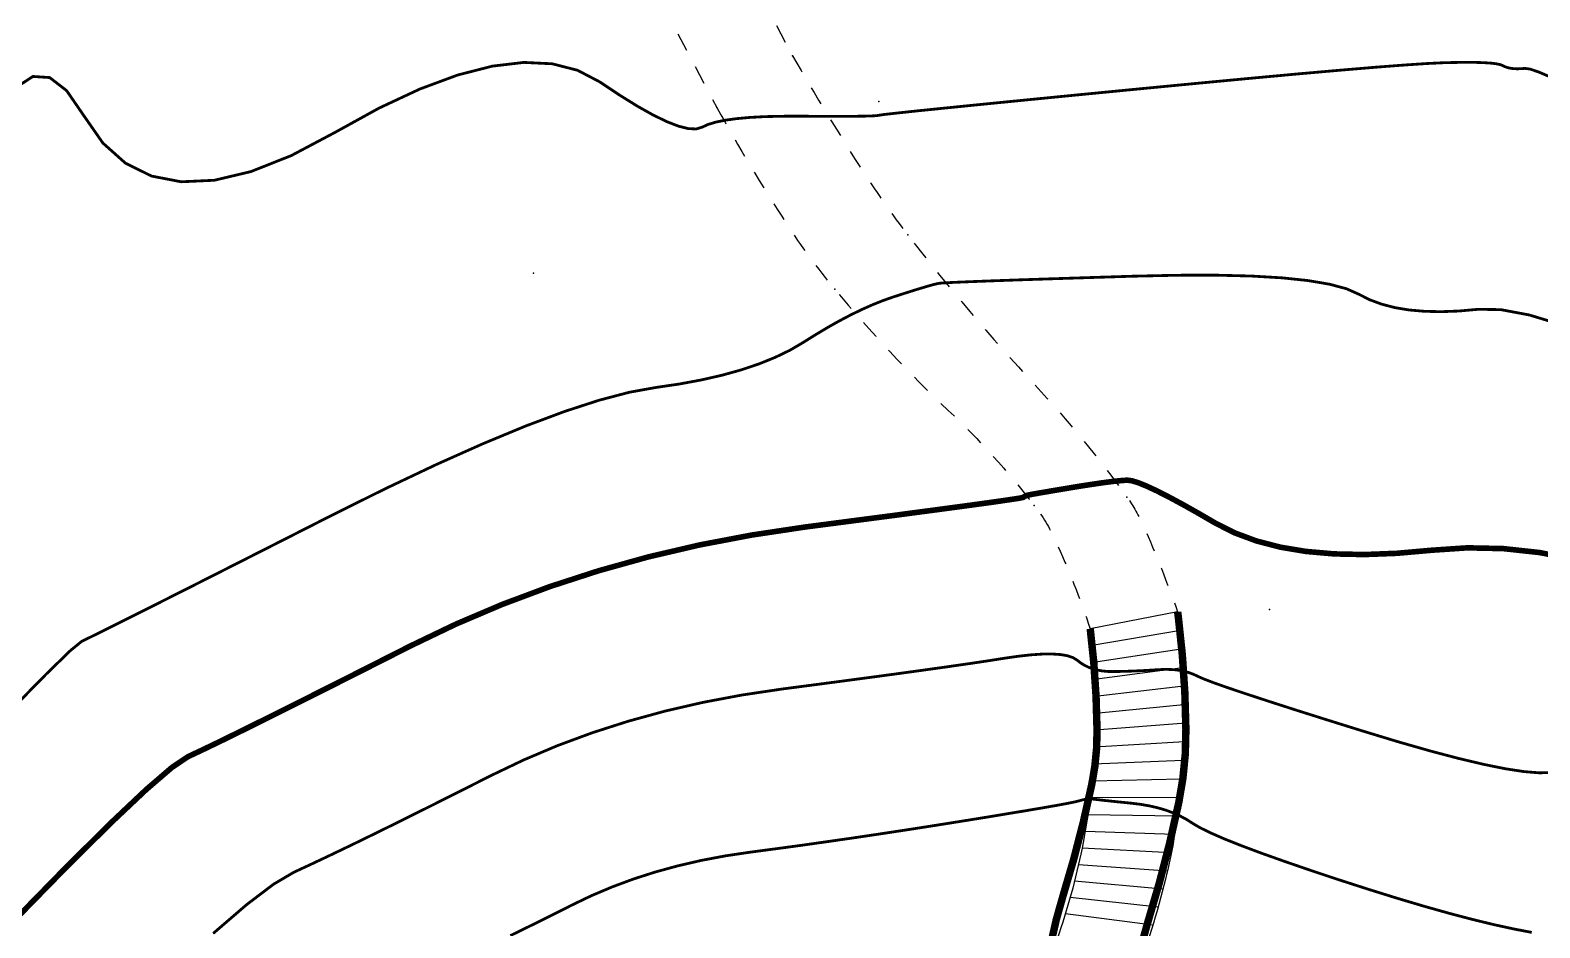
# Model space of a CAD drawing. Extents: x 940 to 1495, y 832 to 1212.
# Drawn here: x 1220.02 to 1260.51, y 973.14 to 997.2 of the extents above; entities that cross this region are included whole.
import ezdxf

# ---------------------------------------------------------------- set-up
doc = ezdxf.new("R2010")
doc.units = 0
doc.header["$LTSCALE"] = 0.5
doc.header["$PDSIZE"] = 0.2
doc.linetypes.add('X6', pattern=[2, 1, -1])
for name, color, linetype in [('DGX', 2, 'CONTINUOUS'), ('DLSS', 4, 'CONTINUOUS'), ('JMD', 6, 'CONTINUOUS'), ('ZDH', 1, 'CONTINUOUS')]:
    doc.layers.add(name, color=color, linetype=linetype)

msp = doc.modelspace()

# ---------------------------------------------------------------- linework, layer by layer
at = {"layer": 'DGX', "linetype": 'Continuous', "const_width": 0.075, "flags": 128}
for points in [[(1260.825, 995.933), (1260.492, 996.077), (1260.253, 996.159), (1260.108, 996.179), (1260.013, 996.171), (1259.924, 996.168), (1259.841, 996.169), (1259.763, 996.176), (1259.692, 996.188), (1259.627, 996.205), (1259.567, 996.227), (1259.514, 996.254), (1259.445, 996.281), (1259.338, 996.303), (1259.195, 996.32), (1259.013, 996.332), (1258.795, 996.339), (1258.539, 996.341), (1258.246, 996.338), (1257.916, 996.33), (1257.482, 996.309), (1256.878, 996.269), (1256.104, 996.21), (1255.161, 996.131), (1254.047, 996.033), (1252.764, 995.915), (1251.311, 995.778), (1249.688, 995.622), (1248.086, 995.466), (1246.694, 995.329), (1245.513, 995.212), (1244.544, 995.114), (1243.785, 995.037), (1243.237, 994.978), (1242.899, 994.94), (1242.773, 994.92), (1242.721, 994.912), (1242.608, 994.905), (1242.433, 994.9), (1242.197, 994.896), (1241.898, 994.894), (1241.539, 994.894), (1241.117, 994.895), (1240.635, 994.898), (1240.145, 994.896), (1239.702, 994.885), (1239.307, 994.863), (1238.96, 994.831), (1238.66, 994.79), (1238.408, 994.738), (1238.203, 994.676), (1238.046, 994.604), (1237.886, 994.555), (1237.674, 994.564), (1237.409, 994.63), (1237.092, 994.753), (1236.722, 994.933), (1236.3, 995.17), (1235.825, 995.465), (1235.297, 995.817), (1234.702, 996.128), (1234.023, 996.302), (1233.261, 996.339), (1232.416, 996.239), (1231.487, 996.001), (1230.474, 995.626), (1229.378, 995.114), (1228.199, 994.464), (1227.025, 993.842), (1225.946, 993.414), (1224.962, 993.18), (1224.072, 993.139), (1223.277, 993.292), (1222.577, 993.638), (1221.971, 994.178), (1221.46, 994.912), (1221, 995.582), (1220.545, 995.933), (1220.095, 995.963), (1219.652, 995.673)], [(1260.825, 995.933), (1260.492, 996.077), (1260.253, 996.159), (1260.108, 996.179), (1260.013, 996.171), (1259.924, 996.168), (1259.841, 996.169), (1259.763, 996.176), (1259.692, 996.188), (1259.627, 996.205), (1259.567, 996.227), (1259.514, 996.254), (1259.445, 996.281), (1259.338, 996.303), (1259.195, 996.32), (1259.013, 996.332), (1258.795, 996.339), (1258.539, 996.341), (1258.246, 996.338), (1257.916, 996.33), (1257.482, 996.309), (1256.878, 996.269), (1256.104, 996.21), (1255.161, 996.131), (1254.047, 996.033), (1252.764, 995.915), (1251.311, 995.778), (1249.688, 995.622), (1248.086, 995.466), (1246.694, 995.329), (1245.513, 995.212), (1244.544, 995.114), (1243.785, 995.037), (1243.237, 994.978), (1242.899, 994.94), (1242.773, 994.92), (1242.721, 994.912), (1242.608, 994.905), (1242.433, 994.9), (1242.197, 994.896), (1241.898, 994.894), (1241.539, 994.894), (1241.117, 994.895), (1240.635, 994.898), (1240.145, 994.896), (1239.702, 994.885), (1239.307, 994.863), (1238.96, 994.831), (1238.66, 994.79), (1238.408, 994.738), (1238.203, 994.676), (1238.046, 994.604), (1237.886, 994.555), (1237.674, 994.564), (1237.409, 994.63), (1237.092, 994.753), (1236.722, 994.933), (1236.3, 995.17), (1235.825, 995.465), (1235.297, 995.817), (1234.702, 996.128), (1234.023, 996.302), (1233.261, 996.339), (1232.416, 996.239), (1231.487, 996.001), (1230.474, 995.626), (1229.378, 995.114), (1228.199, 994.464), (1227.025, 993.842), (1225.946, 993.414), (1224.962, 993.18), (1224.072, 993.139), (1223.277, 993.292), (1222.577, 993.638), (1221.971, 994.178), (1221.46, 994.912), (1221, 995.582), (1220.545, 995.933), (1220.095, 995.963), (1219.652, 995.673)], [(1260.825, 995.933), (1260.492, 996.077), (1260.253, 996.159), (1260.108, 996.179), (1260.013, 996.171), (1259.924, 996.168), (1259.841, 996.169), (1259.763, 996.176), (1259.692, 996.188), (1259.627, 996.205), (1259.567, 996.227), (1259.514, 996.254), (1259.445, 996.281), (1259.338, 996.303), (1259.195, 996.32), (1259.013, 996.332), (1258.795, 996.339), (1258.539, 996.341), (1258.246, 996.338), (1257.916, 996.33), (1257.482, 996.309), (1256.878, 996.269), (1256.104, 996.21), (1255.161, 996.131), (1254.047, 996.033), (1252.764, 995.915), (1251.311, 995.778), (1249.688, 995.622), (1248.086, 995.466), (1246.694, 995.329), (1245.513, 995.212), (1244.544, 995.114), (1243.785, 995.037), (1243.237, 994.978), (1242.899, 994.94), (1242.773, 994.92), (1242.721, 994.912), (1242.608, 994.905), (1242.433, 994.9), (1242.197, 994.896), (1241.898, 994.894), (1241.539, 994.894), (1241.117, 994.895), (1240.635, 994.898), (1240.145, 994.896), (1239.702, 994.885), (1239.307, 994.863), (1238.96, 994.831), (1238.66, 994.79), (1238.408, 994.738), (1238.203, 994.676), (1238.046, 994.604), (1237.886, 994.555), (1237.674, 994.564), (1237.409, 994.63), (1237.092, 994.753), (1236.722, 994.933), (1236.3, 995.17), (1235.825, 995.465), (1235.297, 995.817), (1234.702, 996.128), (1234.023, 996.302), (1233.261, 996.339), (1232.416, 996.239), (1231.487, 996.001), (1230.474, 995.626), (1229.378, 995.114), (1228.199, 994.464), (1227.025, 993.842), (1225.946, 993.414), (1224.962, 993.18), (1224.072, 993.139), (1223.277, 993.292), (1222.577, 993.638), (1221.971, 994.178), (1221.46, 994.912), (1221, 995.582), (1220.545, 995.933), (1220.095, 995.963), (1219.652, 995.673)], [(1260.825, 995.933), (1260.492, 996.077), (1260.253, 996.159), (1260.108, 996.179), (1260.013, 996.171), (1259.924, 996.168), (1259.841, 996.169), (1259.763, 996.176), (1259.692, 996.188), (1259.627, 996.205), (1259.567, 996.227), (1259.514, 996.254), (1259.445, 996.281), (1259.338, 996.303), (1259.195, 996.32), (1259.013, 996.332), (1258.795, 996.339), (1258.539, 996.341), (1258.246, 996.338), (1257.916, 996.33), (1257.482, 996.309), (1256.878, 996.269), (1256.104, 996.21), (1255.161, 996.131), (1254.047, 996.033), (1252.764, 995.915), (1251.311, 995.778), (1249.688, 995.622), (1248.086, 995.466), (1246.694, 995.329), (1245.513, 995.212), (1244.544, 995.114), (1243.785, 995.037), (1243.237, 994.978), (1242.899, 994.94), (1242.773, 994.92), (1242.721, 994.912), (1242.608, 994.905), (1242.433, 994.9), (1242.197, 994.896), (1241.898, 994.894), (1241.539, 994.894), (1241.117, 994.895), (1240.635, 994.898), (1240.145, 994.896), (1239.702, 994.885), (1239.307, 994.863), (1238.96, 994.831), (1238.66, 994.79), (1238.408, 994.738), (1238.203, 994.676), (1238.046, 994.604), (1237.886, 994.555), (1237.674, 994.564), (1237.409, 994.63), (1237.092, 994.753), (1236.722, 994.933), (1236.3, 995.17), (1235.825, 995.465), (1235.297, 995.817), (1234.702, 996.128), (1234.023, 996.302), (1233.261, 996.339), (1232.416, 996.239), (1231.487, 996.001), (1230.474, 995.626), (1229.378, 995.114), (1228.199, 994.464), (1227.025, 993.842), (1225.946, 993.414), (1224.962, 993.18), (1224.072, 993.139), (1223.277, 993.292), (1222.577, 993.638), (1221.971, 994.178), (1221.46, 994.912), (1221, 995.582), (1220.545, 995.933), (1220.095, 995.963), (1219.652, 995.673)], [(1260.825, 995.933), (1260.492, 996.077), (1260.253, 996.159), (1260.108, 996.179), (1260.013, 996.171), (1259.924, 996.168), (1259.841, 996.169), (1259.763, 996.176), (1259.692, 996.188), (1259.627, 996.205), (1259.567, 996.227), (1259.514, 996.254), (1259.445, 996.281), (1259.338, 996.303), (1259.195, 996.32), (1259.013, 996.332), (1258.795, 996.339), (1258.539, 996.341), (1258.246, 996.338), (1257.916, 996.33), (1257.482, 996.309), (1256.878, 996.269), (1256.104, 996.21), (1255.161, 996.131), (1254.047, 996.033), (1252.764, 995.915), (1251.311, 995.778), (1249.688, 995.622), (1248.086, 995.466), (1246.694, 995.329), (1245.513, 995.212), (1244.544, 995.114), (1243.785, 995.037), (1243.237, 994.978), (1242.899, 994.94), (1242.773, 994.92), (1242.721, 994.912), (1242.608, 994.905), (1242.433, 994.9), (1242.197, 994.896), (1241.898, 994.894), (1241.539, 994.894), (1241.117, 994.895), (1240.635, 994.898), (1240.145, 994.896), (1239.702, 994.885), (1239.307, 994.863), (1238.96, 994.831), (1238.66, 994.79), (1238.408, 994.738), (1238.203, 994.676), (1238.046, 994.604), (1237.886, 994.555), (1237.674, 994.564), (1237.409, 994.63), (1237.092, 994.753), (1236.722, 994.933), (1236.3, 995.17), (1235.825, 995.465), (1235.297, 995.817), (1234.702, 996.128), (1234.023, 996.302), (1233.261, 996.339), (1232.416, 996.239), (1231.487, 996.001), (1230.474, 995.626), (1229.378, 995.114), (1228.199, 994.464), (1227.025, 993.842), (1225.946, 993.414), (1224.962, 993.18), (1224.072, 993.139), (1223.277, 993.292), (1222.577, 993.638), (1221.971, 994.178), (1221.46, 994.912), (1221, 995.582), (1220.545, 995.933), (1220.095, 995.963), (1219.652, 995.673)], [(1260.825, 995.933), (1260.492, 996.077), (1260.253, 996.159), (1260.108, 996.179), (1260.013, 996.171), (1259.924, 996.168), (1259.841, 996.169), (1259.763, 996.176), (1259.692, 996.188), (1259.627, 996.205), (1259.567, 996.227), (1259.514, 996.254), (1259.445, 996.281), (1259.338, 996.303), (1259.195, 996.32), (1259.013, 996.332), (1258.795, 996.339), (1258.539, 996.341), (1258.246, 996.338), (1257.916, 996.33), (1257.482, 996.309), (1256.878, 996.269), (1256.104, 996.21), (1255.161, 996.131), (1254.047, 996.033), (1252.764, 995.915), (1251.311, 995.778), (1249.688, 995.622), (1248.086, 995.466), (1246.694, 995.329), (1245.513, 995.212), (1244.544, 995.114), (1243.785, 995.037), (1243.237, 994.978), (1242.899, 994.94), (1242.773, 994.92), (1242.721, 994.912), (1242.608, 994.905), (1242.433, 994.9), (1242.197, 994.896), (1241.898, 994.894), (1241.539, 994.894), (1241.117, 994.895), (1240.635, 994.898), (1240.145, 994.896), (1239.702, 994.885), (1239.307, 994.863), (1238.96, 994.831), (1238.66, 994.79), (1238.408, 994.738), (1238.203, 994.676), (1238.046, 994.604), (1237.886, 994.555), (1237.674, 994.564), (1237.409, 994.63), (1237.092, 994.753), (1236.722, 994.933), (1236.3, 995.17), (1235.825, 995.465), (1235.297, 995.817), (1234.702, 996.128), (1234.023, 996.302), (1233.261, 996.339), (1232.416, 996.239), (1231.487, 996.001), (1230.474, 995.626), (1229.378, 995.114), (1228.199, 994.464), (1227.025, 993.842), (1225.946, 993.414), (1224.962, 993.18), (1224.072, 993.139), (1223.277, 993.292), (1222.577, 993.638), (1221.971, 994.178), (1221.46, 994.912), (1221, 995.582), (1220.545, 995.933), (1220.095, 995.963), (1219.652, 995.673)], [(1261.148, 989.29), (1260.226, 989.569), (1259.462, 989.712), (1258.856, 989.721), (1258.345, 989.675), (1257.865, 989.657), (1257.417, 989.667), (1257.002, 989.703), (1256.618, 989.767), (1256.266, 989.859), (1255.946, 989.977), (1255.659, 990.123), (1255.326, 990.271), (1254.871, 990.393), (1254.295, 990.491), (1253.598, 990.564), (1252.779, 990.612), (1251.838, 990.636), (1250.776, 990.634), (1249.592, 990.608), (1248.421, 990.571), (1247.4, 990.538), (1246.527, 990.509), (1245.803, 990.483), (1245.229, 990.461), (1244.802, 990.443), (1244.525, 990.429), (1244.397, 990.418), (1244.33, 990.404), (1244.238, 990.381), (1244.12, 990.348), (1243.976, 990.306), (1243.807, 990.255), (1243.613, 990.194), (1243.392, 990.124), (1243.146, 990.044), (1242.882, 989.951), (1242.609, 989.841), (1242.325, 989.715), (1242.031, 989.572), (1241.728, 989.413), (1241.414, 989.237), (1241.091, 989.044), (1240.758, 988.835), (1240.4, 988.625), (1240.003, 988.433), (1239.567, 988.257), (1239.091, 988.097), (1238.577, 987.954), (1238.024, 987.828), (1237.431, 987.718), (1236.8, 987.625), (1236.094, 987.498), (1235.278, 987.283), (1234.353, 986.982), (1233.317, 986.595), (1232.172, 986.121), (1230.916, 985.561), (1229.551, 984.914), (1228.076, 984.181), (1226.634, 983.449), (1225.365, 982.806), (1224.27, 982.252), (1223.35, 981.788), (1222.603, 981.413), (1222.031, 981.127), (1221.632, 980.931), (1221.408, 980.823), (1221.1, 980.572), (1220.452, 979.942), (1219.462, 978.934)], [(1261.148, 989.29), (1260.226, 989.569), (1259.462, 989.712), (1258.856, 989.721), (1258.345, 989.675), (1257.865, 989.657), (1257.417, 989.667), (1257.002, 989.703), (1256.618, 989.767), (1256.266, 989.859), (1255.946, 989.977), (1255.659, 990.123), (1255.326, 990.271), (1254.871, 990.393), (1254.295, 990.491), (1253.598, 990.564), (1252.779, 990.612), (1251.838, 990.636), (1250.776, 990.634), (1249.592, 990.608), (1248.421, 990.571), (1247.4, 990.538), (1246.527, 990.509), (1245.803, 990.483), (1245.229, 990.461), (1244.802, 990.443), (1244.525, 990.429), (1244.397, 990.418), (1244.33, 990.404), (1244.238, 990.381), (1244.12, 990.348), (1243.976, 990.306), (1243.807, 990.255), (1243.613, 990.194), (1243.392, 990.124), (1243.146, 990.044), (1242.882, 989.951), (1242.609, 989.841), (1242.325, 989.715), (1242.031, 989.572), (1241.728, 989.413), (1241.414, 989.237), (1241.091, 989.044), (1240.758, 988.835), (1240.4, 988.625), (1240.003, 988.433), (1239.567, 988.257), (1239.091, 988.097), (1238.577, 987.954), (1238.024, 987.828), (1237.431, 987.718), (1236.8, 987.625), (1236.094, 987.498), (1235.278, 987.283), (1234.353, 986.982), (1233.317, 986.595), (1232.172, 986.121), (1230.916, 985.561), (1229.551, 984.914), (1228.076, 984.181), (1226.634, 983.449), (1225.365, 982.806), (1224.27, 982.252), (1223.35, 981.788), (1222.603, 981.413), (1222.031, 981.127), (1221.632, 980.931), (1221.408, 980.823), (1221.1, 980.572), (1220.452, 979.942), (1219.462, 978.934)], [(1261.148, 989.29), (1260.226, 989.569), (1259.462, 989.712), (1258.856, 989.721), (1258.345, 989.675), (1257.865, 989.657), (1257.417, 989.667), (1257.002, 989.703), (1256.618, 989.767), (1256.266, 989.859), (1255.946, 989.977), (1255.659, 990.123), (1255.326, 990.271), (1254.871, 990.393), (1254.295, 990.491), (1253.598, 990.564), (1252.779, 990.612), (1251.838, 990.636), (1250.776, 990.634), (1249.592, 990.608), (1248.421, 990.571), (1247.4, 990.538), (1246.527, 990.509), (1245.803, 990.483), (1245.229, 990.461), (1244.802, 990.443), (1244.525, 990.429), (1244.397, 990.418), (1244.33, 990.404), (1244.238, 990.381), (1244.12, 990.348), (1243.976, 990.306), (1243.807, 990.255), (1243.613, 990.194), (1243.392, 990.124), (1243.146, 990.044), (1242.882, 989.951), (1242.609, 989.841), (1242.325, 989.715), (1242.031, 989.572), (1241.728, 989.413), (1241.414, 989.237), (1241.091, 989.044), (1240.758, 988.835), (1240.4, 988.625), (1240.003, 988.433), (1239.567, 988.257), (1239.091, 988.097), (1238.577, 987.954), (1238.024, 987.828), (1237.431, 987.718), (1236.8, 987.625), (1236.094, 987.498), (1235.278, 987.283), (1234.353, 986.982), (1233.317, 986.595), (1232.172, 986.121), (1230.916, 985.561), (1229.551, 984.914), (1228.076, 984.181), (1226.634, 983.449), (1225.365, 982.806), (1224.27, 982.252), (1223.35, 981.788), (1222.603, 981.413), (1222.031, 981.127), (1221.632, 980.931), (1221.408, 980.823), (1221.1, 980.572), (1220.452, 979.942), (1219.462, 978.934)], [(1261.148, 989.29), (1260.226, 989.569), (1259.462, 989.712), (1258.856, 989.721), (1258.345, 989.675), (1257.865, 989.657), (1257.417, 989.667), (1257.002, 989.703), (1256.618, 989.767), (1256.266, 989.859), (1255.946, 989.977), (1255.659, 990.123), (1255.326, 990.271), (1254.871, 990.393), (1254.295, 990.491), (1253.598, 990.564), (1252.779, 990.612), (1251.838, 990.636), (1250.776, 990.634), (1249.592, 990.608), (1248.421, 990.571), (1247.4, 990.538), (1246.527, 990.509), (1245.803, 990.483), (1245.229, 990.461), (1244.802, 990.443), (1244.525, 990.429), (1244.397, 990.418), (1244.33, 990.404), (1244.238, 990.381), (1244.12, 990.348), (1243.976, 990.306), (1243.807, 990.255), (1243.613, 990.194), (1243.392, 990.124), (1243.146, 990.044), (1242.882, 989.951), (1242.609, 989.841), (1242.325, 989.715), (1242.031, 989.572), (1241.728, 989.413), (1241.414, 989.237), (1241.091, 989.044), (1240.758, 988.835), (1240.4, 988.625), (1240.003, 988.433), (1239.567, 988.257), (1239.091, 988.097), (1238.577, 987.954), (1238.024, 987.828), (1237.431, 987.718), (1236.8, 987.625), (1236.094, 987.498), (1235.278, 987.283), (1234.353, 986.982), (1233.317, 986.595), (1232.172, 986.121), (1230.916, 985.561), (1229.551, 984.914), (1228.076, 984.181), (1226.634, 983.449), (1225.365, 982.806), (1224.27, 982.252), (1223.35, 981.788), (1222.603, 981.413), (1222.031, 981.127), (1221.632, 980.931), (1221.408, 980.823), (1221.1, 980.572), (1220.452, 979.942), (1219.462, 978.934)], [(1261.148, 989.29), (1260.226, 989.569), (1259.462, 989.712), (1258.856, 989.721), (1258.345, 989.675), (1257.865, 989.657), (1257.417, 989.667), (1257.002, 989.703), (1256.618, 989.767), (1256.266, 989.859), (1255.946, 989.977), (1255.659, 990.123), (1255.326, 990.271), (1254.871, 990.393), (1254.295, 990.491), (1253.598, 990.564), (1252.779, 990.612), (1251.838, 990.636), (1250.776, 990.634), (1249.592, 990.608), (1248.421, 990.571), (1247.4, 990.538), (1246.527, 990.509), (1245.803, 990.483), (1245.229, 990.461), (1244.802, 990.443), (1244.525, 990.429), (1244.397, 990.418), (1244.33, 990.404), (1244.238, 990.381), (1244.12, 990.348), (1243.976, 990.306), (1243.807, 990.255), (1243.613, 990.194), (1243.392, 990.124), (1243.146, 990.044), (1242.882, 989.951), (1242.609, 989.841), (1242.325, 989.715), (1242.031, 989.572), (1241.728, 989.413), (1241.414, 989.237), (1241.091, 989.044), (1240.758, 988.835), (1240.4, 988.625), (1240.003, 988.433), (1239.567, 988.257), (1239.091, 988.097), (1238.577, 987.954), (1238.024, 987.828), (1237.431, 987.718), (1236.8, 987.625), (1236.094, 987.498), (1235.278, 987.283), (1234.353, 986.982), (1233.317, 986.595), (1232.172, 986.121), (1230.916, 985.561), (1229.551, 984.914), (1228.076, 984.181), (1226.634, 983.449), (1225.365, 982.806), (1224.27, 982.252), (1223.35, 981.788), (1222.603, 981.413), (1222.031, 981.127), (1221.632, 980.931), (1221.408, 980.823), (1221.1, 980.572), (1220.452, 979.942), (1219.462, 978.934)], [(1261.148, 989.29), (1260.226, 989.569), (1259.462, 989.712), (1258.856, 989.721), (1258.345, 989.675), (1257.865, 989.657), (1257.417, 989.667), (1257.002, 989.703), (1256.618, 989.767), (1256.266, 989.859), (1255.946, 989.977), (1255.659, 990.123), (1255.326, 990.271), (1254.871, 990.393), (1254.295, 990.491), (1253.598, 990.564), (1252.779, 990.612), (1251.838, 990.636), (1250.776, 990.634), (1249.592, 990.608), (1248.421, 990.571), (1247.4, 990.538), (1246.527, 990.509), (1245.803, 990.483), (1245.229, 990.461), (1244.802, 990.443), (1244.525, 990.429), (1244.397, 990.418), (1244.33, 990.404), (1244.238, 990.381), (1244.12, 990.348), (1243.976, 990.306), (1243.807, 990.255), (1243.613, 990.194), (1243.392, 990.124), (1243.146, 990.044), (1242.882, 989.951), (1242.609, 989.841), (1242.325, 989.715), (1242.031, 989.572), (1241.728, 989.413), (1241.414, 989.237), (1241.091, 989.044), (1240.758, 988.835), (1240.4, 988.625), (1240.003, 988.433), (1239.567, 988.257), (1239.091, 988.097), (1238.577, 987.954), (1238.024, 987.828), (1237.431, 987.718), (1236.8, 987.625), (1236.094, 987.498), (1235.278, 987.283), (1234.353, 986.982), (1233.317, 986.595), (1232.172, 986.121), (1230.916, 985.561), (1229.551, 984.914), (1228.076, 984.181), (1226.634, 983.449), (1225.365, 982.806), (1224.27, 982.252), (1223.35, 981.788), (1222.603, 981.413), (1222.031, 981.127), (1221.632, 980.931), (1221.408, 980.823), (1221.1, 980.572), (1220.452, 979.942), (1219.462, 978.934)], [(1260.812, 977.304), (1260.496, 977.295), (1260.088, 977.328), (1259.59, 977.404), (1259.001, 977.523), (1258.321, 977.684), (1257.551, 977.887), (1256.689, 978.134), (1255.738, 978.423), (1254.796, 978.717), (1253.966, 978.979), (1253.248, 979.21), (1252.641, 979.409), (1252.146, 979.575), (1251.763, 979.71), (1251.491, 979.814), (1251.331, 979.885), (1251.223, 979.936), (1251.108, 979.979), (1250.987, 980.013), (1250.858, 980.04), (1250.723, 980.058), (1250.582, 980.067), (1250.433, 980.068), (1250.278, 980.061), (1250.12, 980.051), (1249.963, 980.041), (1249.808, 980.033), (1249.654, 980.026), (1249.501, 980.02), (1249.35, 980.016), (1249.201, 980.012), (1249.053, 980.01), (1248.909, 980.014), (1248.772, 980.027), (1248.642, 980.05), (1248.52, 980.083), (1248.405, 980.126), (1248.297, 980.179), (1248.196, 980.241), (1248.103, 980.314), (1247.993, 980.382), (1247.845, 980.433), (1247.658, 980.466), (1247.432, 980.481), (1247.168, 980.479), (1246.864, 980.459), (1246.522, 980.421), (1246.141, 980.366), (1245.697, 980.296), (1245.168, 980.217), (1244.553, 980.129), (1243.851, 980.031), (1243.064, 979.923), (1242.191, 979.806), (1241.232, 979.679), (1240.187, 979.542), (1239.114, 979.382), (1238.068, 979.185), (1237.051, 978.951), (1236.061, 978.679), (1235.1, 978.371), (1234.166, 978.026), (1233.261, 977.643), (1232.384, 977.224), (1231.546, 976.8), (1230.759, 976.405), (1230.022, 976.038), (1229.336, 975.7), (1228.7, 975.39), (1228.115, 975.109), (1227.58, 974.856), (1227.096, 974.632), (1226.549, 974.31), (1225.827, 973.762), (1224.928, 972.989)], [(1260.812, 977.304), (1260.496, 977.295), (1260.088, 977.328), (1259.59, 977.404), (1259.001, 977.523), (1258.321, 977.684), (1257.551, 977.887), (1256.689, 978.134), (1255.738, 978.423), (1254.796, 978.717), (1253.966, 978.979), (1253.248, 979.21), (1252.641, 979.409), (1252.146, 979.575), (1251.763, 979.71), (1251.491, 979.814), (1251.331, 979.885), (1251.223, 979.936), (1251.108, 979.979), (1250.987, 980.013), (1250.858, 980.04), (1250.723, 980.058), (1250.582, 980.067), (1250.433, 980.068), (1250.278, 980.061), (1250.12, 980.051), (1249.963, 980.041), (1249.808, 980.033), (1249.654, 980.026), (1249.501, 980.02), (1249.35, 980.016), (1249.201, 980.012), (1249.053, 980.01), (1248.909, 980.014), (1248.772, 980.027), (1248.642, 980.05), (1248.52, 980.083), (1248.405, 980.126), (1248.297, 980.179), (1248.196, 980.241), (1248.103, 980.314), (1247.993, 980.382), (1247.845, 980.433), (1247.658, 980.466), (1247.432, 980.481), (1247.168, 980.479), (1246.864, 980.459), (1246.522, 980.421), (1246.141, 980.366), (1245.697, 980.296), (1245.168, 980.217), (1244.553, 980.129), (1243.851, 980.031), (1243.064, 979.923), (1242.191, 979.806), (1241.232, 979.679), (1240.187, 979.542), (1239.114, 979.382), (1238.068, 979.185), (1237.051, 978.951), (1236.061, 978.679), (1235.1, 978.371), (1234.166, 978.026), (1233.261, 977.643), (1232.384, 977.224), (1231.546, 976.8), (1230.759, 976.405), (1230.022, 976.038), (1229.336, 975.7), (1228.7, 975.39), (1228.115, 975.109), (1227.58, 974.856), (1227.096, 974.632), (1226.549, 974.31), (1225.827, 973.762), (1224.928, 972.989)], [(1260.812, 977.304), (1260.496, 977.295), (1260.088, 977.328), (1259.59, 977.404), (1259.001, 977.523), (1258.321, 977.684), (1257.551, 977.887), (1256.689, 978.134), (1255.738, 978.423), (1254.796, 978.717), (1253.966, 978.979), (1253.248, 979.21), (1252.641, 979.409), (1252.146, 979.575), (1251.763, 979.71), (1251.491, 979.814), (1251.331, 979.885), (1251.223, 979.936), (1251.108, 979.979), (1250.987, 980.013), (1250.858, 980.04), (1250.723, 980.058), (1250.582, 980.067), (1250.433, 980.068), (1250.278, 980.061), (1250.12, 980.051), (1249.963, 980.041), (1249.808, 980.033), (1249.654, 980.026), (1249.501, 980.02), (1249.35, 980.016), (1249.201, 980.012), (1249.053, 980.01), (1248.909, 980.014), (1248.772, 980.027), (1248.642, 980.05), (1248.52, 980.083), (1248.405, 980.126), (1248.297, 980.179), (1248.196, 980.241), (1248.103, 980.314), (1247.993, 980.382), (1247.845, 980.433), (1247.658, 980.466), (1247.432, 980.481), (1247.168, 980.479), (1246.864, 980.459), (1246.522, 980.421), (1246.141, 980.366), (1245.697, 980.296), (1245.168, 980.217), (1244.553, 980.129), (1243.851, 980.031), (1243.064, 979.923), (1242.191, 979.806), (1241.232, 979.679), (1240.187, 979.542), (1239.114, 979.382), (1238.068, 979.185), (1237.051, 978.951), (1236.061, 978.679), (1235.1, 978.371), (1234.166, 978.026), (1233.261, 977.643), (1232.384, 977.224), (1231.546, 976.8), (1230.759, 976.405), (1230.022, 976.038), (1229.336, 975.7), (1228.7, 975.39), (1228.115, 975.109), (1227.58, 974.856), (1227.096, 974.632), (1226.549, 974.31), (1225.827, 973.762), (1224.928, 972.989)], [(1260.812, 977.304), (1260.496, 977.295), (1260.088, 977.328), (1259.59, 977.404), (1259.001, 977.523), (1258.321, 977.684), (1257.551, 977.887), (1256.689, 978.134), (1255.738, 978.423), (1254.796, 978.717), (1253.966, 978.979), (1253.248, 979.21), (1252.641, 979.409), (1252.146, 979.575), (1251.763, 979.71), (1251.491, 979.814), (1251.331, 979.885), (1251.223, 979.936), (1251.108, 979.979), (1250.987, 980.013), (1250.858, 980.04), (1250.723, 980.058), (1250.582, 980.067), (1250.433, 980.068), (1250.278, 980.061), (1250.12, 980.051), (1249.963, 980.041), (1249.808, 980.033), (1249.654, 980.026), (1249.501, 980.02), (1249.35, 980.016), (1249.201, 980.012), (1249.053, 980.01), (1248.909, 980.014), (1248.772, 980.027), (1248.642, 980.05), (1248.52, 980.083), (1248.405, 980.126), (1248.297, 980.179), (1248.196, 980.241), (1248.103, 980.314), (1247.993, 980.382), (1247.845, 980.433), (1247.658, 980.466), (1247.432, 980.481), (1247.168, 980.479), (1246.864, 980.459), (1246.522, 980.421), (1246.141, 980.366), (1245.697, 980.296), (1245.168, 980.217), (1244.553, 980.129), (1243.851, 980.031), (1243.064, 979.923), (1242.191, 979.806), (1241.232, 979.679), (1240.187, 979.542), (1239.114, 979.382), (1238.068, 979.185), (1237.051, 978.951), (1236.061, 978.679), (1235.1, 978.371), (1234.166, 978.026), (1233.261, 977.643), (1232.384, 977.224), (1231.546, 976.8), (1230.759, 976.405), (1230.022, 976.038), (1229.336, 975.7), (1228.7, 975.39), (1228.115, 975.109), (1227.58, 974.856), (1227.096, 974.632), (1226.549, 974.31), (1225.827, 973.762), (1224.928, 972.989)], [(1260.812, 977.304), (1260.496, 977.295), (1260.088, 977.328), (1259.59, 977.404), (1259.001, 977.523), (1258.321, 977.684), (1257.551, 977.887), (1256.689, 978.134), (1255.738, 978.423), (1254.796, 978.717), (1253.966, 978.979), (1253.248, 979.21), (1252.641, 979.409), (1252.146, 979.575), (1251.763, 979.71), (1251.491, 979.814), (1251.331, 979.885), (1251.223, 979.936), (1251.108, 979.979), (1250.987, 980.013), (1250.858, 980.04), (1250.723, 980.058), (1250.582, 980.067), (1250.433, 980.068), (1250.278, 980.061), (1250.12, 980.051), (1249.963, 980.041), (1249.808, 980.033), (1249.654, 980.026), (1249.501, 980.02), (1249.35, 980.016), (1249.201, 980.012), (1249.053, 980.01), (1248.909, 980.014), (1248.772, 980.027), (1248.642, 980.05), (1248.52, 980.083), (1248.405, 980.126), (1248.297, 980.179), (1248.196, 980.241), (1248.103, 980.314), (1247.993, 980.382), (1247.845, 980.433), (1247.658, 980.466), (1247.432, 980.481), (1247.168, 980.479), (1246.864, 980.459), (1246.522, 980.421), (1246.141, 980.366), (1245.697, 980.296), (1245.168, 980.217), (1244.553, 980.129), (1243.851, 980.031), (1243.064, 979.923), (1242.191, 979.806), (1241.232, 979.679), (1240.187, 979.542), (1239.114, 979.382), (1238.068, 979.185), (1237.051, 978.951), (1236.061, 978.679), (1235.1, 978.371), (1234.166, 978.026), (1233.261, 977.643), (1232.384, 977.224), (1231.546, 976.8), (1230.759, 976.405), (1230.022, 976.038), (1229.336, 975.7), (1228.7, 975.39), (1228.115, 975.109), (1227.58, 974.856), (1227.096, 974.632), (1226.549, 974.31), (1225.827, 973.762), (1224.928, 972.989)], [(1260.812, 977.304), (1260.496, 977.295), (1260.088, 977.328), (1259.59, 977.404), (1259.001, 977.523), (1258.321, 977.684), (1257.551, 977.887), (1256.689, 978.134), (1255.738, 978.423), (1254.796, 978.717), (1253.966, 978.979), (1253.248, 979.21), (1252.641, 979.409), (1252.146, 979.575), (1251.763, 979.71), (1251.491, 979.814), (1251.331, 979.885), (1251.223, 979.936), (1251.108, 979.979), (1250.987, 980.013), (1250.858, 980.04), (1250.723, 980.058), (1250.582, 980.067), (1250.433, 980.068), (1250.278, 980.061), (1250.12, 980.051), (1249.963, 980.041), (1249.808, 980.033), (1249.654, 980.026), (1249.501, 980.02), (1249.35, 980.016), (1249.201, 980.012), (1249.053, 980.01), (1248.909, 980.014), (1248.772, 980.027), (1248.642, 980.05), (1248.52, 980.083), (1248.405, 980.126), (1248.297, 980.179), (1248.196, 980.241), (1248.103, 980.314), (1247.993, 980.382), (1247.845, 980.433), (1247.658, 980.466), (1247.432, 980.481), (1247.168, 980.479), (1246.864, 980.459), (1246.522, 980.421), (1246.141, 980.366), (1245.697, 980.296), (1245.168, 980.217), (1244.553, 980.129), (1243.851, 980.031), (1243.064, 979.923), (1242.191, 979.806), (1241.232, 979.679), (1240.187, 979.542), (1239.114, 979.382), (1238.068, 979.185), (1237.051, 978.951), (1236.061, 978.679), (1235.1, 978.371), (1234.166, 978.026), (1233.261, 977.643), (1232.384, 977.224), (1231.546, 976.8), (1230.759, 976.405), (1230.022, 976.038), (1229.336, 975.7), (1228.7, 975.39), (1228.115, 975.109), (1227.58, 974.856), (1227.096, 974.632), (1226.549, 974.31), (1225.827, 973.762), (1224.928, 972.989)], [(1260.292, 973.018), (1259.806, 973.111), (1259.274, 973.227), (1258.697, 973.367), (1258.074, 973.531), (1257.406, 973.719), (1256.692, 973.931), (1255.933, 974.167), (1255.128, 974.426), (1254.342, 974.688), (1253.641, 974.929), (1253.023, 975.149), (1252.489, 975.349), (1252.038, 975.529), (1251.672, 975.689), (1251.39, 975.828), (1251.191, 975.946), (1251.029, 976.05), (1250.854, 976.142), (1250.668, 976.225), (1250.471, 976.297), (1250.262, 976.358), (1250.041, 976.409), (1249.808, 976.45), (1249.564, 976.48), (1249.328, 976.504), (1249.121, 976.525), (1248.943, 976.544), (1248.793, 976.56), (1248.672, 976.574), (1248.58, 976.585), (1248.517, 976.593), (1248.483, 976.599), (1248.459, 976.602), (1248.43, 976.602), (1248.395, 976.599), (1248.354, 976.593), (1248.307, 976.584), (1248.254, 976.572), (1248.195, 976.556), (1248.13, 976.538), (1248.02, 976.512), (1247.828, 976.474), (1247.552, 976.423), (1247.193, 976.36), (1246.751, 976.285), (1246.227, 976.198), (1245.619, 976.098), (1244.928, 975.987), (1244.199, 975.871), (1243.479, 975.759), (1242.767, 975.651), (1242.062, 975.546), (1241.366, 975.446), (1240.679, 975.349), (1239.999, 975.257), (1239.327, 975.168), (1238.668, 975.07), (1238.026, 974.949), (1237.402, 974.805), (1236.794, 974.639), (1236.204, 974.45), (1235.632, 974.238), (1235.076, 974.003), (1234.538, 973.745), (1234.002, 973.475), (1233.456, 973.204), (1232.898, 972.931)], [(1260.292, 973.018), (1259.806, 973.111), (1259.274, 973.227), (1258.697, 973.367), (1258.074, 973.531), (1257.406, 973.719), (1256.692, 973.931), (1255.933, 974.167), (1255.128, 974.426), (1254.342, 974.688), (1253.641, 974.929), (1253.023, 975.149), (1252.489, 975.349), (1252.038, 975.529), (1251.672, 975.689), (1251.39, 975.828), (1251.191, 975.946), (1251.029, 976.05), (1250.854, 976.142), (1250.668, 976.225), (1250.471, 976.297), (1250.262, 976.358), (1250.041, 976.409), (1249.808, 976.45), (1249.564, 976.48), (1249.328, 976.504), (1249.121, 976.525), (1248.943, 976.544), (1248.793, 976.56), (1248.672, 976.574), (1248.58, 976.585), (1248.517, 976.593), (1248.483, 976.599), (1248.459, 976.602), (1248.43, 976.602), (1248.395, 976.599), (1248.354, 976.593), (1248.307, 976.584), (1248.254, 976.572), (1248.195, 976.556), (1248.13, 976.538), (1248.02, 976.512), (1247.828, 976.474), (1247.552, 976.423), (1247.193, 976.36), (1246.751, 976.285), (1246.227, 976.198), (1245.619, 976.098), (1244.928, 975.987), (1244.199, 975.871), (1243.479, 975.759), (1242.767, 975.651), (1242.062, 975.546), (1241.366, 975.446), (1240.679, 975.349), (1239.999, 975.257), (1239.327, 975.168), (1238.668, 975.07), (1238.026, 974.949), (1237.402, 974.805), (1236.794, 974.639), (1236.204, 974.45), (1235.632, 974.238), (1235.076, 974.003), (1234.538, 973.745), (1234.002, 973.475), (1233.456, 973.204), (1232.898, 972.931)], [(1260.292, 973.018), (1259.806, 973.111), (1259.274, 973.227), (1258.697, 973.367), (1258.074, 973.531), (1257.406, 973.719), (1256.692, 973.931), (1255.933, 974.167), (1255.128, 974.426), (1254.342, 974.688), (1253.641, 974.929), (1253.023, 975.149), (1252.489, 975.349), (1252.038, 975.529), (1251.672, 975.689), (1251.39, 975.828), (1251.191, 975.946), (1251.029, 976.05), (1250.854, 976.142), (1250.668, 976.225), (1250.471, 976.297), (1250.262, 976.358), (1250.041, 976.409), (1249.808, 976.45), (1249.564, 976.48), (1249.328, 976.504), (1249.121, 976.525), (1248.943, 976.544), (1248.793, 976.56), (1248.672, 976.574), (1248.58, 976.585), (1248.517, 976.593), (1248.483, 976.599), (1248.459, 976.602), (1248.43, 976.602), (1248.395, 976.599), (1248.354, 976.593), (1248.307, 976.584), (1248.254, 976.572), (1248.195, 976.556), (1248.13, 976.538), (1248.02, 976.512), (1247.828, 976.474), (1247.552, 976.423), (1247.193, 976.36), (1246.751, 976.285), (1246.227, 976.198), (1245.619, 976.098), (1244.928, 975.987), (1244.199, 975.871), (1243.479, 975.759), (1242.767, 975.651), (1242.062, 975.546), (1241.366, 975.446), (1240.679, 975.349), (1239.999, 975.257), (1239.327, 975.168), (1238.668, 975.07), (1238.026, 974.949), (1237.402, 974.805), (1236.794, 974.639), (1236.204, 974.45), (1235.632, 974.238), (1235.076, 974.003), (1234.538, 973.745), (1234.002, 973.475), (1233.456, 973.204), (1232.898, 972.931)], [(1260.292, 973.018), (1259.806, 973.111), (1259.274, 973.227), (1258.697, 973.367), (1258.074, 973.531), (1257.406, 973.719), (1256.692, 973.931), (1255.933, 974.167), (1255.128, 974.426), (1254.342, 974.688), (1253.641, 974.929), (1253.023, 975.149), (1252.489, 975.349), (1252.038, 975.529), (1251.672, 975.689), (1251.39, 975.828), (1251.191, 975.946), (1251.029, 976.05), (1250.854, 976.142), (1250.668, 976.225), (1250.471, 976.297), (1250.262, 976.358), (1250.041, 976.409), (1249.808, 976.45), (1249.564, 976.48), (1249.328, 976.504), (1249.121, 976.525), (1248.943, 976.544), (1248.793, 976.56), (1248.672, 976.574), (1248.58, 976.585), (1248.517, 976.593), (1248.483, 976.599), (1248.459, 976.602), (1248.43, 976.602), (1248.395, 976.599), (1248.354, 976.593), (1248.307, 976.584), (1248.254, 976.572), (1248.195, 976.556), (1248.13, 976.538), (1248.02, 976.512), (1247.828, 976.474), (1247.552, 976.423), (1247.193, 976.36), (1246.751, 976.285), (1246.227, 976.198), (1245.619, 976.098), (1244.928, 975.987), (1244.199, 975.871), (1243.479, 975.759), (1242.767, 975.651), (1242.062, 975.546), (1241.366, 975.446), (1240.679, 975.349), (1239.999, 975.257), (1239.327, 975.168), (1238.668, 975.07), (1238.026, 974.949), (1237.402, 974.805), (1236.794, 974.639), (1236.204, 974.45), (1235.632, 974.238), (1235.076, 974.003), (1234.538, 973.745), (1234.002, 973.475), (1233.456, 973.204), (1232.898, 972.931)], [(1260.292, 973.018), (1259.806, 973.111), (1259.274, 973.227), (1258.697, 973.367), (1258.074, 973.531), (1257.406, 973.719), (1256.692, 973.931), (1255.933, 974.167), (1255.128, 974.426), (1254.342, 974.688), (1253.641, 974.929), (1253.023, 975.149), (1252.489, 975.349), (1252.038, 975.529), (1251.672, 975.689), (1251.39, 975.828), (1251.191, 975.946), (1251.029, 976.05), (1250.854, 976.142), (1250.668, 976.225), (1250.471, 976.297), (1250.262, 976.358), (1250.041, 976.409), (1249.808, 976.45), (1249.564, 976.48), (1249.328, 976.504), (1249.121, 976.525), (1248.943, 976.544), (1248.793, 976.56), (1248.672, 976.574), (1248.58, 976.585), (1248.517, 976.593), (1248.483, 976.599), (1248.459, 976.602), (1248.43, 976.602), (1248.395, 976.599), (1248.354, 976.593), (1248.307, 976.584), (1248.254, 976.572), (1248.195, 976.556), (1248.13, 976.538), (1248.02, 976.512), (1247.828, 976.474), (1247.552, 976.423), (1247.193, 976.36), (1246.751, 976.285), (1246.227, 976.198), (1245.619, 976.098), (1244.928, 975.987), (1244.199, 975.871), (1243.479, 975.759), (1242.767, 975.651), (1242.062, 975.546), (1241.366, 975.446), (1240.679, 975.349), (1239.999, 975.257), (1239.327, 975.168), (1238.668, 975.07), (1238.026, 974.949), (1237.402, 974.805), (1236.794, 974.639), (1236.204, 974.45), (1235.632, 974.238), (1235.076, 974.003), (1234.538, 973.745), (1234.002, 973.475), (1233.456, 973.204), (1232.898, 972.931)], [(1260.292, 973.018), (1259.806, 973.111), (1259.274, 973.227), (1258.697, 973.367), (1258.074, 973.531), (1257.406, 973.719), (1256.692, 973.931), (1255.933, 974.167), (1255.128, 974.426), (1254.342, 974.688), (1253.641, 974.929), (1253.023, 975.149), (1252.489, 975.349), (1252.038, 975.529), (1251.672, 975.689), (1251.39, 975.828), (1251.191, 975.946), (1251.029, 976.05), (1250.854, 976.142), (1250.668, 976.225), (1250.471, 976.297), (1250.262, 976.358), (1250.041, 976.409), (1249.808, 976.45), (1249.564, 976.48), (1249.328, 976.504), (1249.121, 976.525), (1248.943, 976.544), (1248.793, 976.56), (1248.672, 976.574), (1248.58, 976.585), (1248.517, 976.593), (1248.483, 976.599), (1248.459, 976.602), (1248.43, 976.602), (1248.395, 976.599), (1248.354, 976.593), (1248.307, 976.584), (1248.254, 976.572), (1248.195, 976.556), (1248.13, 976.538), (1248.02, 976.512), (1247.828, 976.474), (1247.552, 976.423), (1247.193, 976.36), (1246.751, 976.285), (1246.227, 976.198), (1245.619, 976.098), (1244.928, 975.987), (1244.199, 975.871), (1243.479, 975.759), (1242.767, 975.651), (1242.062, 975.546), (1241.366, 975.446), (1240.679, 975.349), (1239.999, 975.257), (1239.327, 975.168), (1238.668, 975.07), (1238.026, 974.949), (1237.402, 974.805), (1236.794, 974.639), (1236.204, 974.45), (1235.632, 974.238), (1235.076, 974.003), (1234.538, 973.745), (1234.002, 973.475), (1233.456, 973.204), (1232.898, 972.931)]]:
    msp.add_lwpolyline(points, dxfattribs=at)
at = {"layer": 'DGX', "color": 3, "linetype": 'Continuous', "const_width": 0.15, "flags": 128}
msp.add_lwpolyline([(1261.484, 983.008), (1260.505, 983.2), (1259.531, 983.306), (1258.565, 983.327), (1257.604, 983.262), (1256.676, 983.18), (1255.806, 983.147), (1254.994, 983.164), (1254.24, 983.23), (1253.544, 983.346), (1252.906, 983.512), (1252.325, 983.728), (1251.803, 983.992), (1251.335, 984.264), (1250.916, 984.499), (1250.547, 984.697), (1250.228, 984.859), (1249.958, 984.984), (1249.738, 985.073), (1249.568, 985.125), (1249.448, 985.14), (1249.341, 985.134), (1249.211, 985.123), (1249.057, 985.106), (1248.88, 985.084), (1248.68, 985.056), (1248.457, 985.023), (1248.211, 984.985), (1247.941, 984.941), (1247.676, 984.896), (1247.446, 984.858), (1247.248, 984.824), (1247.084, 984.796), (1246.954, 984.773), (1246.858, 984.756), (1246.795, 984.743), (1246.765, 984.737), (1246.753, 984.732), (1246.739, 984.727), (1246.726, 984.721), (1246.711, 984.714), (1246.697, 984.706), (1246.681, 984.698), (1246.666, 984.688), (1246.65, 984.678), (1246.544, 984.656), (1246.259, 984.613), (1245.796, 984.546), (1245.154, 984.458), (1244.334, 984.348), (1243.335, 984.215), (1242.157, 984.061), (1240.8, 983.884), (1239.37, 983.669), (1237.97, 983.403), (1236.602, 983.084), (1235.266, 982.712), (1233.96, 982.288), (1232.686, 981.812), (1231.442, 981.283), (1230.23, 980.702), (1229.09, 980.124), (1228.062, 979.605), (1227.146, 979.145), (1226.343, 978.744), (1225.652, 978.402), (1225.073, 978.118), (1224.606, 977.894), (1224.252, 977.728), (1223.825, 977.441), (1223.139, 976.852), (1222.195, 975.961), (1220.992, 974.769), (1219.531, 973.275)], dxfattribs=at)
msp.add_lwpolyline([(1261.484, 983.008), (1260.505, 983.2), (1259.531, 983.306), (1258.565, 983.327), (1257.604, 983.262), (1256.676, 983.18), (1255.806, 983.147), (1254.994, 983.164), (1254.24, 983.23), (1253.544, 983.346), (1252.906, 983.512), (1252.325, 983.728), (1251.803, 983.992), (1251.335, 984.264), (1250.916, 984.499), (1250.547, 984.697), (1250.228, 984.859), (1249.958, 984.984), (1249.738, 985.073), (1249.568, 985.125), (1249.448, 985.14), (1249.341, 985.134), (1249.211, 985.123), (1249.057, 985.106), (1248.88, 985.084), (1248.68, 985.056), (1248.457, 985.023), (1248.211, 984.985), (1247.941, 984.941), (1247.676, 984.896), (1247.446, 984.858), (1247.248, 984.824), (1247.084, 984.796), (1246.954, 984.773), (1246.858, 984.756), (1246.795, 984.743), (1246.765, 984.737), (1246.753, 984.732), (1246.739, 984.727), (1246.726, 984.721), (1246.711, 984.714), (1246.697, 984.706), (1246.681, 984.698), (1246.666, 984.688), (1246.65, 984.678), (1246.544, 984.656), (1246.259, 984.613), (1245.796, 984.546), (1245.154, 984.458), (1244.334, 984.348), (1243.335, 984.215), (1242.157, 984.061), (1240.8, 983.884), (1239.37, 983.669), (1237.97, 983.403), (1236.602, 983.084), (1235.266, 982.712), (1233.96, 982.288), (1232.686, 981.812), (1231.442, 981.283), (1230.23, 980.702), (1229.09, 980.124), (1228.062, 979.605), (1227.146, 979.145), (1226.343, 978.744), (1225.652, 978.402), (1225.073, 978.118), (1224.606, 977.894), (1224.252, 977.728), (1223.825, 977.441), (1223.139, 976.852), (1222.195, 975.961), (1220.992, 974.769), (1219.531, 973.275)], dxfattribs=at)
msp.add_lwpolyline([(1261.484, 983.008), (1260.505, 983.2), (1259.531, 983.306), (1258.565, 983.327), (1257.604, 983.262), (1256.676, 983.18), (1255.806, 983.147), (1254.994, 983.164), (1254.24, 983.23), (1253.544, 983.346), (1252.906, 983.512), (1252.325, 983.728), (1251.803, 983.992), (1251.335, 984.264), (1250.916, 984.499), (1250.547, 984.697), (1250.228, 984.859), (1249.958, 984.984), (1249.738, 985.073), (1249.568, 985.125), (1249.448, 985.14), (1249.341, 985.134), (1249.211, 985.123), (1249.057, 985.106), (1248.88, 985.084), (1248.68, 985.056), (1248.457, 985.023), (1248.211, 984.985), (1247.941, 984.941), (1247.676, 984.896), (1247.446, 984.858), (1247.248, 984.824), (1247.084, 984.796), (1246.954, 984.773), (1246.858, 984.756), (1246.795, 984.743), (1246.765, 984.737), (1246.753, 984.732), (1246.739, 984.727), (1246.726, 984.721), (1246.711, 984.714), (1246.697, 984.706), (1246.681, 984.698), (1246.666, 984.688), (1246.65, 984.678), (1246.544, 984.656), (1246.259, 984.613), (1245.796, 984.546), (1245.154, 984.458), (1244.334, 984.348), (1243.335, 984.215), (1242.157, 984.061), (1240.8, 983.884), (1239.37, 983.669), (1237.97, 983.403), (1236.602, 983.084), (1235.266, 982.712), (1233.96, 982.288), (1232.686, 981.812), (1231.442, 981.283), (1230.23, 980.702), (1229.09, 980.124), (1228.062, 979.605), (1227.146, 979.145), (1226.343, 978.744), (1225.652, 978.402), (1225.073, 978.118), (1224.606, 977.894), (1224.252, 977.728), (1223.825, 977.441), (1223.139, 976.852), (1222.195, 975.961), (1220.992, 974.769), (1219.531, 973.275)], dxfattribs=at)
msp.add_lwpolyline([(1261.484, 983.008), (1260.505, 983.2), (1259.531, 983.306), (1258.565, 983.327), (1257.604, 983.262), (1256.676, 983.18), (1255.806, 983.147), (1254.994, 983.164), (1254.24, 983.23), (1253.544, 983.346), (1252.906, 983.512), (1252.325, 983.728), (1251.803, 983.992), (1251.335, 984.264), (1250.916, 984.499), (1250.547, 984.697), (1250.228, 984.859), (1249.958, 984.984), (1249.738, 985.073), (1249.568, 985.125), (1249.448, 985.14), (1249.341, 985.134), (1249.211, 985.123), (1249.057, 985.106), (1248.88, 985.084), (1248.68, 985.056), (1248.457, 985.023), (1248.211, 984.985), (1247.941, 984.941), (1247.676, 984.896), (1247.446, 984.858), (1247.248, 984.824), (1247.084, 984.796), (1246.954, 984.773), (1246.858, 984.756), (1246.795, 984.743), (1246.765, 984.737), (1246.753, 984.732), (1246.739, 984.727), (1246.726, 984.721), (1246.711, 984.714), (1246.697, 984.706), (1246.681, 984.698), (1246.666, 984.688), (1246.65, 984.678), (1246.544, 984.656), (1246.259, 984.613), (1245.796, 984.546), (1245.154, 984.458), (1244.334, 984.348), (1243.335, 984.215), (1242.157, 984.061), (1240.8, 983.884), (1239.37, 983.669), (1237.97, 983.403), (1236.602, 983.084), (1235.266, 982.712), (1233.96, 982.288), (1232.686, 981.812), (1231.442, 981.283), (1230.23, 980.702), (1229.09, 980.124), (1228.062, 979.605), (1227.146, 979.145), (1226.343, 978.744), (1225.652, 978.402), (1225.073, 978.118), (1224.606, 977.894), (1224.252, 977.728), (1223.825, 977.441), (1223.139, 976.852), (1222.195, 975.961), (1220.992, 974.769), (1219.531, 973.275)], dxfattribs=at)
msp.add_lwpolyline([(1261.484, 983.008), (1260.505, 983.2), (1259.531, 983.306), (1258.565, 983.327), (1257.604, 983.262), (1256.676, 983.18), (1255.806, 983.147), (1254.994, 983.164), (1254.24, 983.23), (1253.544, 983.346), (1252.906, 983.512), (1252.325, 983.728), (1251.803, 983.992), (1251.335, 984.264), (1250.916, 984.499), (1250.547, 984.697), (1250.228, 984.859), (1249.958, 984.984), (1249.738, 985.073), (1249.568, 985.125), (1249.448, 985.14), (1249.341, 985.134), (1249.211, 985.123), (1249.057, 985.106), (1248.88, 985.084), (1248.68, 985.056), (1248.457, 985.023), (1248.211, 984.985), (1247.941, 984.941), (1247.676, 984.896), (1247.446, 984.858), (1247.248, 984.824), (1247.084, 984.796), (1246.954, 984.773), (1246.858, 984.756), (1246.795, 984.743), (1246.765, 984.737), (1246.753, 984.732), (1246.739, 984.727), (1246.726, 984.721), (1246.711, 984.714), (1246.697, 984.706), (1246.681, 984.698), (1246.666, 984.688), (1246.65, 984.678), (1246.544, 984.656), (1246.259, 984.613), (1245.796, 984.546), (1245.154, 984.458), (1244.334, 984.348), (1243.335, 984.215), (1242.157, 984.061), (1240.8, 983.884), (1239.37, 983.669), (1237.97, 983.403), (1236.602, 983.084), (1235.266, 982.712), (1233.96, 982.288), (1232.686, 981.812), (1231.442, 981.283), (1230.23, 980.702), (1229.09, 980.124), (1228.062, 979.605), (1227.146, 979.145), (1226.343, 978.744), (1225.652, 978.402), (1225.073, 978.118), (1224.606, 977.894), (1224.252, 977.728), (1223.825, 977.441), (1223.139, 976.852), (1222.195, 975.961), (1220.992, 974.769), (1219.531, 973.275)], dxfattribs=at)
msp.add_lwpolyline([(1261.484, 983.008), (1260.505, 983.2), (1259.531, 983.306), (1258.565, 983.327), (1257.604, 983.262), (1256.676, 983.18), (1255.806, 983.147), (1254.994, 983.164), (1254.24, 983.23), (1253.544, 983.346), (1252.906, 983.512), (1252.325, 983.728), (1251.803, 983.992), (1251.335, 984.264), (1250.916, 984.499), (1250.547, 984.697), (1250.228, 984.859), (1249.958, 984.984), (1249.738, 985.073), (1249.568, 985.125), (1249.448, 985.14), (1249.341, 985.134), (1249.211, 985.123), (1249.057, 985.106), (1248.88, 985.084), (1248.68, 985.056), (1248.457, 985.023), (1248.211, 984.985), (1247.941, 984.941), (1247.676, 984.896), (1247.446, 984.858), (1247.248, 984.824), (1247.084, 984.796), (1246.954, 984.773), (1246.858, 984.756), (1246.795, 984.743), (1246.765, 984.737), (1246.753, 984.732), (1246.739, 984.727), (1246.726, 984.721), (1246.711, 984.714), (1246.697, 984.706), (1246.681, 984.698), (1246.666, 984.688), (1246.65, 984.678), (1246.544, 984.656), (1246.259, 984.613), (1245.796, 984.546), (1245.154, 984.458), (1244.334, 984.348), (1243.335, 984.215), (1242.157, 984.061), (1240.8, 983.884), (1239.37, 983.669), (1237.97, 983.403), (1236.602, 983.084), (1235.266, 982.712), (1233.96, 982.288), (1232.686, 981.812), (1231.442, 981.283), (1230.23, 980.702), (1229.09, 980.124), (1228.062, 979.605), (1227.146, 979.145), (1226.343, 978.744), (1225.652, 978.402), (1225.073, 978.118), (1224.606, 977.894), (1224.252, 977.728), (1223.825, 977.441), (1223.139, 976.852), (1222.195, 975.961), (1220.992, 974.769), (1219.531, 973.275)], dxfattribs=at)
at = {"layer": 'DLSS', "linetype": 'X6', "flags": 128}
for points in [[(1230.162, 1015.862), (1240.464, 996.519)], [(1228.005, 1014.772), (1238.437, 995.132)]]:
    msp.add_lwpolyline(points, dxfattribs=at)
for points in [[(1240.464, 996.519, 0.011933), (1242.381, 993.38, 0.021541), (1243.557, 991.716, 0.02252), (1246.97, 987.691, -0.030587), (1249.436, 984.686, -0.052513), (1249.878, 983.916, -0.018735), (1250.796, 981.609)], [(1238.437, 995.132, 0.018016), (1240.299, 992.023, 0.029802), (1241.6, 990.259, 0.029154), (1244.645, 987.011, -0.037815), (1246.95, 984.466, -0.058679), (1247.516, 983.529, -0.025116), (1248.451, 981.157)]]:
    msp.add_lwpolyline(points, format="xyb", dxfattribs=at)
at = {"layer": 'DLSS', "linetype": 'Continuous', "const_width": 0.2, "flags": 128}
for points in [[(1249.041, 963.191, -0.007223), (1249.017, 965.031, -0.018256), (1249.038, 965.612, -0.006194), (1249.393, 969.705, -0.011821), (1249.647, 971.76, -0.038758), (1249.991, 973.275, 0.023994), (1250.826, 976.501, 0.053869), (1251.017, 978.455, 0.028556), (1250.816, 981.452, 0.028556)], [(1246.659, 963.125, -0.007223), (1246.634, 965.034, -0.018256), (1246.662, 965.789, -0.006194), (1247.022, 969.94, -0.011821), (1247.289, 972.107, -0.038758), (1247.716, 973.982, 0.023994), (1248.493, 976.987, 0.053869), (1248.634, 978.431, 0.028556), (1248.451, 981.157)]]:
    msp.add_lwpolyline(points, format="xyb", dxfattribs=at)
msp.add_lwpolyline([(1250.796, 981.609), (1250.816, 981.452)], dxfattribs=at)
at = {"layer": 'JMD', "linetype": 'Continuous'}
for p, q in [((1250.796, 981.609), (1248.451, 981.157)), ((1250.875, 981.115), (1248.502, 980.705)), ((1250.941, 980.62), (1248.541, 980.252)), ((1250.994, 980.123), (1248.569, 979.799)), ((1251.032, 979.624), (1248.586, 979.345)), ((1251.041, 979.124), (1248.592, 978.89)), ((1251.017, 978.625), (1248.586, 978.436)), ((1250.978, 978.126), (1248.57, 977.981)), ((1250.934, 977.628), (1248.541, 977.528)), ((1250.887, 977.13), (1248.502, 977.075)), ((1250.839, 976.633), (1248.451, 976.623)), ((1250.785, 976.136), (1248.389, 976.173)), ((1250.714, 975.641), (1248.316, 975.724)), ((1250.626, 975.149), (1248.232, 975.278)), ((1250.521, 974.66), (1248.137, 974.833)), ((1250.4, 974.175), (1248.031, 974.391)), ((1250.27, 973.692), (1247.914, 973.952)), ((1250.13, 973.212), (1247.786, 973.516))]:
    msp.add_line(p, q, dxfattribs=at)
at = {"layer": 'JMD', "linetype": 'Continuous', "flags": 128}
for points in [[(1250.796, 981.609, -0.023745), (1251.019, 979.835, -0.03733), (1251.022, 978.696, -0.004319), (1250.954, 977.855, -0.002681), (1250.826, 976.501, -0.036008), (1250.47, 974.448, -0.026673), (1249.647, 971.76)], [(1248.451, 981.157, -0.028556), (1248.591, 979.073, -0.028556), (1248.493, 976.987, -0.034456), (1248.059, 974.505, -0.034456), (1247.289, 972.107)]]:
    msp.add_lwpolyline(points, format="xyb", dxfattribs=at)
at = {"layer": 'ZDH', "linetype": 'Continuous'}
for p in [(1240.464, 996.519, 12.936), (1240.464, 996.519, 12.936), (1242.785, 995.289, 12.922), (1242.785, 995.289, 12.922), (1238.437, 995.132, 12.958), (1238.437, 995.132, 12.958), (1243.557, 991.716, 13.763), (1243.557, 991.716, 13.763), (1233.524, 990.69, 13.181), (1233.524, 990.69, 13.181), (1241.6, 990.259, 13.889), (1241.6, 990.259, 13.889), (1249.436, 984.686, 15.083), (1249.436, 984.686, 15.083), (1246.95, 984.466, 15.051), (1246.95, 984.466, 15.051), (1250.796, 981.609, 15.577), (1250.796, 981.609, 15.577), (1253.26, 981.676, 15.174), (1253.26, 981.676, 15.174), (1248.451, 981.157, 15.657), (1248.451, 981.157, 15.657), (1251.022, 978.696, 16.397), (1251.022, 978.696, 16.397), (1248.493, 976.987, 16.898), (1248.493, 976.987, 16.898)]:
    msp.add_point(p, dxfattribs=at)

doc.saveas('drawing.dxf')
